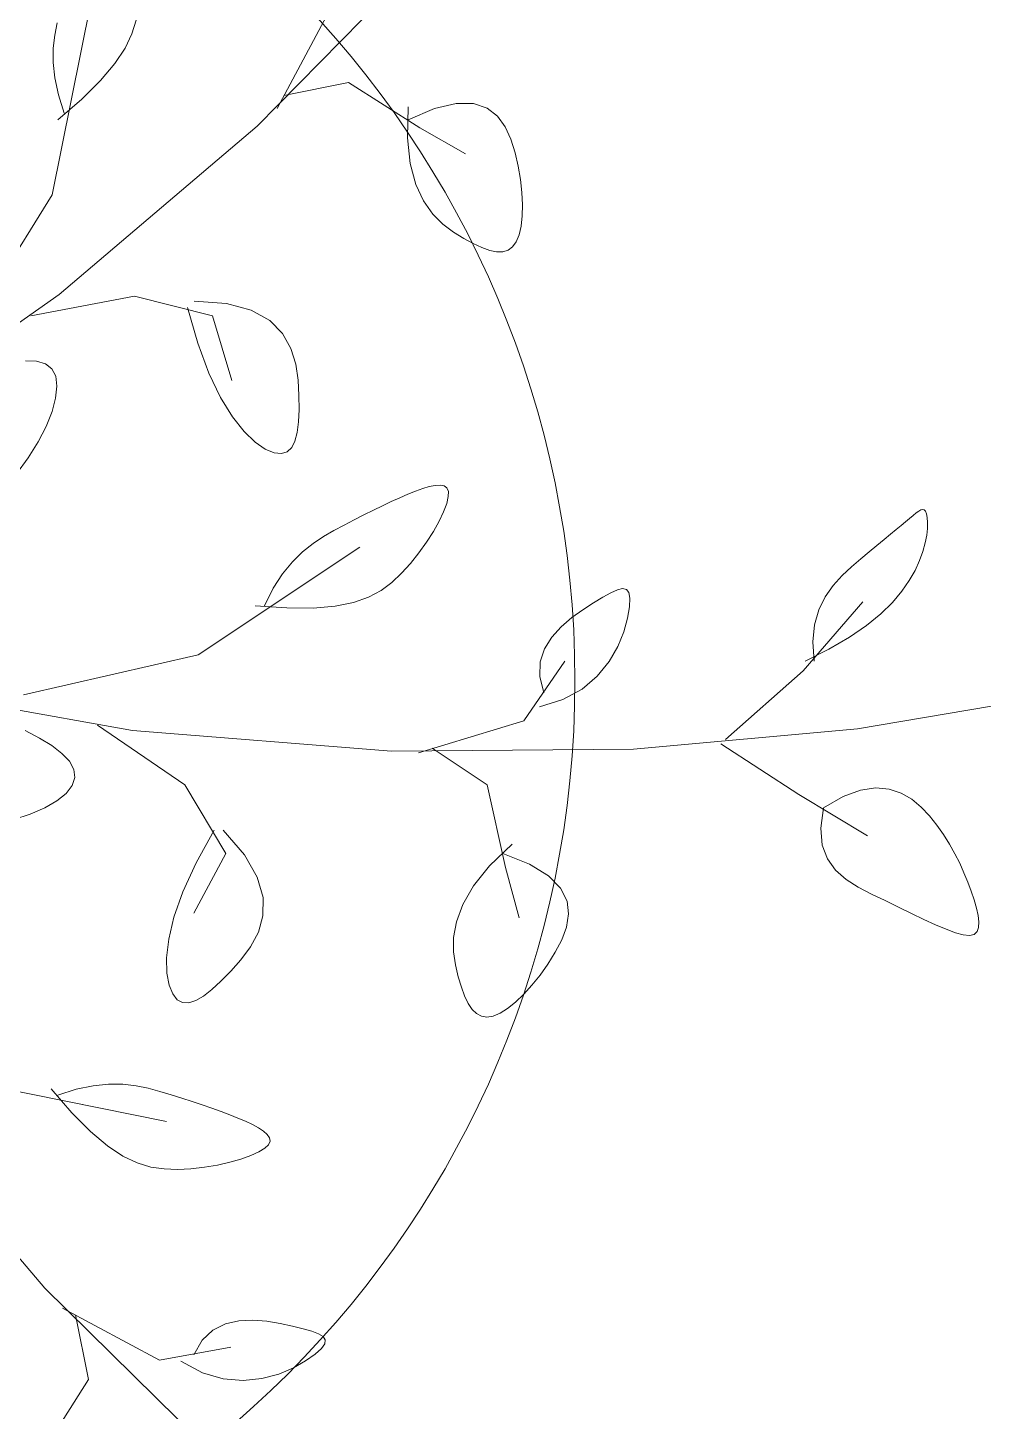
# Model space of a CAD drawing. Header units: centimetres. Extents: x -26724 to 60145, y -23645 to 6771.
# Drawn here: x -10439.46 to -10409.96, y 1967.56 to 2010.27 of the extents above; entities that cross this region are included whole.
import ezdxf

# ---------------------------------------------------------------- set-up
doc = ezdxf.new("R2010")
doc.units = ezdxf.units.CM
doc.linetypes.add('AUSGEZOGEN', pattern=[0])
doc.linetypes.add('PUNKT2_S9', pattern=[0.35, 0.15, -0.1, 0, -0.1])
doc.layers.add('3.IZGLED 2', color=7, linetype='Continuous', lineweight=9, true_color=0x4a4a4a)
doc.layers.add('Moebel', color=252, linetype='PUNKT2_S9', lineweight=13)

# ---------------------------------------------------------------- blocks, each defined once
blk = doc.blocks.new('ggggt')
at = {"layer": 'Moebel', "color": 91, "linetype": 'AUSGEZOGEN', "lineweight": 18, "transparency": 33554687}
for p, q in [((1588.216, 2007.229, 13.5), (1593.455, 2012.56, 13.5)), ((1581.889, 2005.119, 13.5), (1583.065, 2010.991, 13.5)), ((1588.835, 2007.78, 13.5), (1590.437, 2010.779, 13.5)), ((1581.966, 2010.048, 13.5), (1582.043, 2010.428, 13.5)), ((1584.475, 2010.509, 13.5), (1584.348, 2010.087, 13.5)), ((1581.921, 2009.642, 13.5), (1581.966, 2010.048, 13.5)), ((1584.348, 2010.087, 13.5), (1584.136, 2009.642, 13.5)), ((1581.917, 2009.203, 13.5), (1581.921, 2009.642, 13.5)), ((1584.136, 2009.642, 13.5), (1583.82, 2009.165, 13.5)), ((1581.965, 2008.725, 13.5), (1581.917, 2009.203, 13.5)), ((1583.82, 2009.165, 13.5), (1583.381, 2008.644, 13.5)), ((1582.076, 2008.203, 13.5), (1581.965, 2008.725, 13.5)), ((1583.381, 2008.644, 13.5), (1582.801, 2008.07, 13.5)), ((1589.035, 2008.18, 13.5), (1591.038, 2008.58, 13.5)), ((1591.038, 2008.58, 13.5), (1593.24, 2007.18, 13.5)), ((1582.261, 2007.631, 13.5), (1582.076, 2008.203, 13.5)), ((1582.801, 2008.07, 13.5), (1582.061, 2007.431, 13.5)), ((1592.874, 2007.831, 13.5), (1592.857, 2006.872, 13.5)), ((1593.694, 2007.777, 13.5), (1592.874, 2007.431, 13.5)), ((1594.362, 2007.935, 13.5), (1593.694, 2007.777, 13.5)), ((1594.896, 2007.931, 13.5), (1594.362, 2007.935, 13.5)), ((1595.315, 2007.791, 13.5), (1594.896, 2007.931, 13.5)), ((1595.634, 2007.543, 13.5), (1595.315, 2007.791, 13.5)), ((1582.105, 2002.032, 13.5), (1588.216, 2007.229, 13.5)), ((1595.873, 2007.213, 13.5), (1595.634, 2007.543, 13.5)), ((1592.857, 2006.872, 13.5), (1592.943, 2006.08, 13.5)), ((1593.24, 2007.18, 13.5), (1594.642, 2006.381, 13.5)), ((1596.048, 2006.828, 13.5), (1595.873, 2007.213, 13.5)), ((1596.178, 2006.415, 13.5), (1596.048, 2006.828, 13.5)), ((1596.277, 2005.997, 13.5), (1596.178, 2006.415, 13.5)), ((1592.943, 2006.08, 13.5), (1593.114, 2005.438, 13.5)), ((1596.348, 2005.585, 13.5), (1596.277, 2005.997, 13.5)), ((1596.391, 2005.186, 13.5), (1596.348, 2005.585, 13.5)), ((1578.948, 2000.421, 13.5), (1581.889, 2005.119, 13.5)), ((1593.114, 2005.438, 13.5), (1593.352, 2004.924, 13.5)), ((1596.408, 2004.809, 13.5), (1596.391, 2005.186, 13.5)), ((1593.352, 2004.924, 13.5), (1593.637, 2004.519, 13.5)), ((1596.397, 2004.461, 13.5), (1596.408, 2004.809, 13.5)), ((1593.637, 2004.519, 13.5), (1593.951, 2004.204, 13.5)), ((1596.361, 2004.149, 13.5), (1596.397, 2004.461, 13.5)), ((1593.951, 2004.204, 13.5), (1594.276, 2003.96, 13.5)), ((1594.276, 2003.96, 13.5), (1594.593, 2003.766, 13.5)), ((1596.211, 2003.666, 13.5), (1596.299, 2003.882, 13.5)), ((1596.299, 2003.882, 13.5), (1596.361, 2004.149, 13.5)), ((1594.593, 2003.766, 13.5), (1594.886, 2003.607, 13.5)), ((1594.886, 2003.607, 13.5), (1595.153, 2003.483, 13.5)), ((1595.153, 2003.483, 13.5), (1595.394, 2003.397, 13.5)), ((1595.394, 2003.397, 13.5), (1595.609, 2003.354, 13.5)), ((1595.798, 2003.355, 13.5), (1595.961, 2003.405, 13.5)), ((1595.961, 2003.405, 13.5), (1596.099, 2003.508, 13.5)), ((1596.099, 2003.508, 13.5), (1596.211, 2003.666, 13.5)), ((1595.609, 2003.354, 13.5), (1595.798, 2003.355, 13.5)), ((1575.055, 1997.103, 13.5), (1582.105, 2002.032, 13.5)), ((1581.225, 2001.383, 13.5), (1584.429, 2001.983, 13.5)), ((1584.429, 2001.983, 13.5), (1586.832, 2001.383, 13.5)), ((1586.266, 2001.833, 13.5), (1587.266, 2001.758, 13.5)), ((1587.266, 2001.758, 13.5), (1588.034, 2001.549, 13.5)), ((1586.383, 2000.53, 13.5), (1586.066, 2001.634, 13.5)), ((1586.832, 2001.383, 13.5), (1587.433, 1999.384, 13.5)), ((1588.034, 2001.549, 13.5), (1588.601, 2001.232, 13.5)), ((1588.601, 2001.232, 13.5), (1588.998, 2000.832, 13.5)), ((1588.998, 2000.832, 13.5), (1589.256, 2000.375, 13.5)), ((1586.727, 1999.61, 13.5), (1586.383, 2000.53, 13.5)), ((1581.065, 1999.986, 13.5), (1581.403, 1999.977, 13.5)), ((1581.403, 1999.977, 13.5), (1581.677, 1999.899, 13.5)), ((1589.256, 2000.375, 13.5), (1589.406, 1999.887, 13.5)), ((1581.677, 1999.899, 13.5), (1581.876, 1999.745, 13.5)), ((1581.876, 1999.745, 13.5), (1581.994, 1999.511, 13.5)), ((1587.086, 1998.858, 13.5), (1586.727, 1999.61, 13.5)), ((1589.406, 1999.887, 13.5), (1589.478, 1999.393, 13.5)), ((1582.032, 1999.204, 13.5), (1581.993, 1998.836, 13.5)), ((1581.994, 1999.511, 13.5), (1582.032, 1999.204, 13.5)), ((1589.478, 1999.393, 13.5), (1589.503, 1998.918, 13.5)), ((1581.993, 1998.836, 13.5), (1581.882, 1998.42, 13.5)), ((1587.451, 1998.262, 13.5), (1587.086, 1998.858, 13.5)), ((1589.503, 1998.918, 13.5), (1589.507, 1998.486, 13.5)), ((1581.882, 1998.42, 13.5), (1581.701, 1997.967, 13.5)), ((1587.809, 1997.807, 13.5), (1587.451, 1998.262, 13.5)), ((1589.507, 1998.486, 13.5), (1589.491, 1998.103, 13.5)), ((1581.701, 1997.967, 13.5), (1581.455, 1997.489, 13.5)), ((1589.491, 1998.103, 13.5), (1589.451, 1997.777, 13.5)), ((1581.455, 1997.489, 13.5), (1581.148, 1996.998, 13.5)), ((1588.149, 1997.48, 13.5), (1587.809, 1997.807, 13.5)), ((1588.462, 1997.266, 13.5), (1588.149, 1997.48, 13.5)), ((1589.382, 1997.51, 13.5), (1589.281, 1997.31, 13.5)), ((1589.451, 1997.777, 13.5), (1589.382, 1997.51, 13.5)), ((1581.148, 1996.998, 13.5), (1580.782, 1996.504, 13.5)), ((1588.736, 1997.152, 13.5), (1588.462, 1997.266, 13.5)), ((1588.962, 1997.126, 13.5), (1588.736, 1997.152, 13.5)), ((1589.142, 1997.18, 13.5), (1588.962, 1997.126, 13.5)), ((1589.281, 1997.31, 13.5), (1589.142, 1997.18, 13.5)), ((1593.53, 1996.106, 13.5), (1593.712, 1996.144, 13.5)), ((1593.712, 1996.144, 13.5), (1593.866, 1996.154, 13.5)), ((1593.866, 1996.154, 13.5), (1593.989, 1996.129, 13.5)), ((1593.989, 1996.129, 13.5), (1594.075, 1996.065, 13.5)), ((1592.357, 1995.643, 13.5), (1592.618, 1995.761, 13.5)), ((1592.618, 1995.761, 13.5), (1592.867, 1995.868, 13.5)), ((1592.867, 1995.868, 13.5), (1593.103, 1995.963, 13.5)), ((1593.103, 1995.963, 13.5), (1593.325, 1996.044, 13.5)), ((1593.325, 1996.044, 13.5), (1593.53, 1996.106, 13.5)), ((1594.117, 1995.797, 13.5), (1594.066, 1995.586, 13.5)), ((1594.075, 1996.065, 13.5), (1594.119, 1995.956, 13.5)), ((1594.119, 1995.956, 13.5), (1594.117, 1995.797, 13.5)), ((1591.51, 1995.23, 13.5), (1591.803, 1995.376, 13.5)), ((1591.803, 1995.376, 13.5), (1592.085, 1995.514, 13.5)), ((1592.085, 1995.514, 13.5), (1592.357, 1995.643, 13.5)), ((1593.969, 1995.329, 13.5), (1593.83, 1995.038, 13.5)), ((1594.066, 1995.586, 13.5), (1593.969, 1995.329, 13.5)), ((1608.467, 1995.216, 13.5), (1608.56, 1995.292, 13.5)), ((1608.56, 1995.292, 13.5), (1608.64, 1995.352, 13.5)), ((1608.64, 1995.352, 13.5), (1608.707, 1995.39, 13.5)), ((1608.707, 1995.39, 13.5), (1608.764, 1995.403, 13.5)), ((1608.764, 1995.403, 13.5), (1608.81, 1995.389, 13.5)), ((1608.81, 1995.389, 13.5), (1608.848, 1995.345, 13.5)), ((1608.848, 1995.345, 13.5), (1608.878, 1995.266, 13.5)), ((1590.582, 1994.748, 13.5), (1590.899, 1994.916, 13.5)), ((1590.899, 1994.916, 13.5), (1591.209, 1995.076, 13.5)), ((1591.209, 1995.076, 13.5), (1591.51, 1995.23, 13.5)), ((1593.83, 1995.038, 13.5), (1593.654, 1994.723, 13.5)), ((1607.94, 1994.777, 13.5), (1608.097, 1994.906, 13.5)), ((1608.097, 1994.906, 13.5), (1608.237, 1995.022, 13.5)), ((1608.237, 1995.022, 13.5), (1608.36, 1995.125, 13.5)), ((1608.36, 1995.125, 13.5), (1608.467, 1995.216, 13.5)), ((1608.878, 1995.266, 13.5), (1608.901, 1995.15, 13.5)), ((1608.901, 1995.15, 13.5), (1608.913, 1995, 13.5)), ((1608.913, 1995, 13.5), (1608.91, 1994.817, 13.5)), ((1589.939, 1994.348, 13.5), (1590.261, 1994.562, 13.5)), ((1590.261, 1994.562, 13.5), (1590.582, 1994.748, 13.5)), ((1593.654, 1994.723, 13.5), (1593.445, 1994.394, 13.5)), ((1607.352, 1994.293, 13.5), (1607.569, 1994.472, 13.5)), ((1607.569, 1994.472, 13.5), (1607.765, 1994.633, 13.5)), ((1607.765, 1994.633, 13.5), (1607.94, 1994.777, 13.5)), ((1608.888, 1994.605, 13.5), (1608.842, 1994.367, 13.5)), ((1608.91, 1994.817, 13.5), (1608.888, 1994.605, 13.5)), ((1586.398, 1990.917, 13.5), (1591.382, 1994.237, 13.5)), ((1589.306, 1993.785, 13.5), (1589.619, 1994.093, 13.5)), ((1589.619, 1994.093, 13.5), (1589.939, 1994.348, 13.5)), ((1593.208, 1994.062, 13.5), (1592.948, 1993.737, 13.5)), ((1593.445, 1994.394, 13.5), (1593.208, 1994.062, 13.5)), ((1606.852, 1993.876, 13.5), (1607.113, 1994.095, 13.5)), ((1607.113, 1994.095, 13.5), (1607.352, 1994.293, 13.5)), ((1608.77, 1994.105, 13.5), (1608.666, 1993.822, 13.5)), ((1608.842, 1994.367, 13.5), (1608.77, 1994.105, 13.5)), ((1589.002, 1993.413, 13.5), (1589.306, 1993.785, 13.5)), ((1592.948, 1993.737, 13.5), (1592.669, 1993.429, 13.5)), ((1606.279, 1993.363, 13.5), (1606.568, 1993.634, 13.5)), ((1606.568, 1993.634, 13.5), (1606.852, 1993.876, 13.5)), ((1608.666, 1993.822, 13.5), (1608.526, 1993.521, 13.5)), ((1588.712, 1992.966, 13.5), (1589.002, 1993.413, 13.5)), ((1592.371, 1993.147, 13.5), (1592.039, 1992.9, 13.5)), ((1592.669, 1993.429, 13.5), (1592.371, 1993.147, 13.5)), ((1606.001, 1993.055, 13.5), (1606.279, 1993.363, 13.5)), ((1608.346, 1993.204, 13.5), (1608.115, 1992.874, 13.5)), ((1608.526, 1993.521, 13.5), (1608.346, 1993.204, 13.5)), ((1588.437, 1992.43, 13.5), (1588.712, 1992.966, 13.5)), ((1592.039, 1992.9, 13.5), (1591.65, 1992.691, 13.5)), ((1598.888, 1992.693, 13.5), (1599.134, 1992.832, 13.5)), ((1599.134, 1992.832, 13.5), (1599.338, 1992.923, 13.5)), ((1599.338, 1992.923, 13.5), (1599.499, 1992.96, 13.5)), ((1599.499, 1992.96, 13.5), (1599.616, 1992.934, 13.5)), ((1599.616, 1992.934, 13.5), (1599.691, 1992.836, 13.5)), ((1599.691, 1992.836, 13.5), (1599.721, 1992.66, 13.5)), ((1605.553, 1992.302, 13.5), (1605.753, 1992.704, 13.5)), ((1605.753, 1992.704, 13.5), (1606.001, 1993.055, 13.5)), ((1608.115, 1992.874, 13.5), (1607.826, 1992.532, 13.5)), ((1589.13, 1992.359, 13.5), (1588.154, 1992.43, 13.5)), ((1589.946, 1992.355, 13.5), (1589.13, 1992.359, 13.5)), ((1590.625, 1992.413, 13.5), (1589.946, 1992.355, 13.5)), ((1591.186, 1992.526, 13.5), (1590.625, 1992.413, 13.5)), ((1591.65, 1992.691, 13.5), (1591.186, 1992.526, 13.5)), ((1597.933, 1992.062, 13.5), (1598.274, 1992.306, 13.5)), ((1598.274, 1992.306, 13.5), (1598.6, 1992.516, 13.5)), ((1598.6, 1992.516, 13.5), (1598.888, 1992.693, 13.5)), ((1599.708, 1992.397, 13.5), (1599.649, 1992.045, 13.5)), ((1599.721, 1992.66, 13.5), (1599.708, 1992.397, 13.5)), ((1605.073, 1990.424, 13.5), (1606.911, 1992.544, 13.5)), ((1605.418, 1991.842, 13.5), (1605.553, 1992.302, 13.5)), ((1607.826, 1992.532, 13.5), (1607.466, 1992.181, 13.5)), ((1597.604, 1991.781, 13.5), (1597.933, 1992.062, 13.5)), ((1599.649, 1992.045, 13.5), (1599.533, 1991.626, 13.5)), ((1607.466, 1992.181, 13.5), (1607.027, 1991.822, 13.5)), ((1597.087, 1991.1, 13.5), (1597.313, 1991.462, 13.5)), ((1597.313, 1991.462, 13.5), (1597.604, 1991.781, 13.5)), ((1599.533, 1991.626, 13.5), (1599.347, 1991.169, 13.5)), ((1605.366, 1991.316, 13.5), (1605.418, 1991.842, 13.5)), ((1606.498, 1991.457, 13.5), (1605.87, 1991.088, 13.5)), ((1607.027, 1991.822, 13.5), (1606.498, 1991.457, 13.5)), ((1596.954, 1990.693, 13.5), (1597.087, 1991.1, 13.5)), ((1599.347, 1991.169, 13.5), (1599.079, 1990.703, 13.5)), ((1605.87, 1991.088, 13.5), (1605.133, 1990.718, 13.5)), ((1605.416, 1990.718, 13.5), (1605.366, 1991.316, 13.5)), ((1580.997, 1989.675, 13.5), (1586.398, 1990.917, 13.5)), ((1596.445, 1988.875, 13.5), (1597.716, 1990.713, 13.5)), ((1596.939, 1990.239, 13.5), (1596.954, 1990.693, 13.5)), ((1599.079, 1990.703, 13.5), (1598.716, 1990.255, 13.5)), ((1597.07, 1989.735, 13.5), (1596.939, 1990.239, 13.5)), ((1598.716, 1990.255, 13.5), (1598.245, 1989.855, 13.5)), ((1602.67, 1988.304, 13.5), (1605.073, 1990.424, 13.5)), ((1575.898, 1990.081, 13.5), (1584.368, 1988.582, 13.5)), ((1598.245, 1989.855, 13.5), (1597.653, 1989.53, 13.5)), ((1597.653, 1989.53, 13.5), (1596.929, 1989.31, 13.5)), ((1606.745, 1988.633, 13.5), (1613.035, 1989.694, 13.5)), ((1593.192, 1987.887, 13.5), (1596.445, 1988.875, 13.5)), ((1581.053, 1988.572, 13.5), (1581.491, 1988.345, 13.5)), ((1583.288, 1988.745, 13.5), (1585.977, 1986.903, 13.5)), ((1584.368, 1988.582, 13.5), (1592.364, 1987.935, 13.5)), ((1599.839, 1988, 13.5), (1606.745, 1988.633, 13.5)), ((1581.491, 1988.345, 13.5), (1581.873, 1988.111, 13.5)), ((1581.873, 1988.111, 13.5), (1582.187, 1987.87, 13.5)), ((1593.616, 1988.028, 13.5), (1595.315, 1986.895, 13.5)), ((1602.529, 1988.162, 13.5), (1604.935, 1986.604, 13.5)), ((1582.187, 1987.87, 13.5), (1582.419, 1987.625, 13.5)), ((1582.419, 1987.625, 13.5), (1582.557, 1987.376, 13.5)), ((1592.364, 1987.935, 13.5), (1599.839, 1988, 13.5)), ((1582.557, 1987.376, 13.5), (1582.59, 1987.126, 13.5)), ((1582.507, 1986.877, 13.5), (1582.317, 1986.633, 13.5)), ((1582.59, 1987.126, 13.5), (1582.507, 1986.877, 13.5)), ((1585.977, 1986.903, 13.5), (1587.252, 1984.78, 13.5)), ((1595.315, 1986.895, 13.5), (1595.883, 1984.348, 13.5)), ((1606.304, 1986.535, 13.5), (1606.838, 1986.733, 13.5)), ((1606.838, 1986.733, 13.5), (1607.311, 1986.804, 13.5)), ((1607.311, 1986.804, 13.5), (1607.729, 1986.768, 13.5)), ((1607.729, 1986.768, 13.5), (1608.097, 1986.644, 13.5)), ((1582.03, 1986.401, 13.5), (1581.657, 1986.186, 13.5)), ((1582.317, 1986.633, 13.5), (1582.03, 1986.401, 13.5)), ((1604.935, 1986.604, 13.5), (1607.058, 1985.329, 13.5)), ((1605.703, 1986.19, 13.5), (1606.304, 1986.535, 13.5)), ((1608.097, 1986.644, 13.5), (1608.423, 1986.452, 13.5)), ((1608.423, 1986.452, 13.5), (1608.712, 1986.211, 13.5)), ((1581.209, 1985.993, 13.5), (1580.697, 1985.829, 13.5)), ((1581.657, 1986.186, 13.5), (1581.209, 1985.993, 13.5)), ((1605.617, 1985.561, 13.5), (1605.703, 1986.19, 13.5)), ((1605.703, 1986.19, 13.5), (1605.703, 1986.19, 13.5)), ((1608.712, 1986.211, 13.5), (1608.969, 1985.94, 13.5)), ((1608.969, 1985.94, 13.5), (1609.2, 1985.657, 13.5)), ((1586.331, 1984.495, 13.5), (1586.887, 1985.499, 13.5)), ((1587.17, 1985.499, 13.5), (1587.824, 1984.738, 13.5)), ((1605.664, 1985.041, 13.5), (1605.617, 1985.561, 13.5)), ((1609.2, 1985.657, 13.5), (1609.407, 1985.366, 13.5)), ((1596.083, 1985.067, 13.5), (1595.393, 1984.401, 13.5)), ((1605.823, 1984.615, 13.5), (1605.664, 1985.041, 13.5)), ((1609.407, 1985.366, 13.5), (1609.593, 1985.071, 13.5)), ((1609.593, 1985.071, 13.5), (1609.758, 1984.774, 13.5)), ((1587.252, 1984.78, 13.5), (1586.264, 1982.942, 13.5)), ((1587.824, 1984.738, 13.5), (1588.219, 1984.047, 13.5)), ((1596.625, 1984.45, 13.5), (1595.801, 1984.784, 13.5)), ((1606.074, 1984.267, 13.5), (1605.823, 1984.615, 13.5)), ((1609.758, 1984.774, 13.5), (1609.905, 1984.477, 13.5)), ((1585.924, 1983.601, 13.5), (1586.331, 1984.495, 13.5)), ((1595.393, 1984.401, 13.5), (1594.895, 1983.78, 13.5)), ((1595.883, 1984.348, 13.5), (1596.308, 1982.791, 13.5)), ((1597.209, 1984.089, 13.5), (1596.625, 1984.45, 13.5)), ((1606.398, 1983.98, 13.5), (1606.074, 1984.267, 13.5)), ((1609.905, 1984.477, 13.5), (1610.036, 1984.183, 13.5)), ((1610.036, 1984.183, 13.5), (1610.152, 1983.896, 13.5)), ((1588.219, 1984.047, 13.5), (1588.396, 1983.422, 13.5)), ((1594.895, 1983.78, 13.5), (1594.561, 1983.205, 13.5)), ((1597.584, 1983.708, 13.5), (1597.209, 1984.089, 13.5)), ((1606.774, 1983.737, 13.5), (1606.398, 1983.98, 13.5)), ((1607.183, 1983.524, 13.5), (1606.774, 1983.737, 13.5)), ((1610.152, 1983.896, 13.5), (1610.256, 1983.616, 13.5)), ((1585.647, 1982.815, 13.5), (1585.924, 1983.601, 13.5)), ((1588.396, 1983.422, 13.5), (1588.394, 1982.858, 13.5)), ((1597.781, 1983.313, 13.5), (1597.584, 1983.708, 13.5)), ((1597.832, 1982.912, 13.5), (1597.781, 1983.313, 13.5)), ((1607.603, 1983.324, 13.5), (1607.183, 1983.524, 13.5)), ((1608.019, 1983.124, 13.5), (1607.603, 1983.324, 13.5)), ((1610.256, 1983.616, 13.5), (1610.347, 1983.349, 13.5)), ((1610.347, 1983.349, 13.5), (1610.421, 1983.097, 13.5)), ((1594.561, 1983.205, 13.5), (1594.366, 1982.674, 13.5)), ((1597.767, 1982.509, 13.5), (1597.832, 1982.912, 13.5)), ((1608.42, 1982.928, 13.5), (1608.019, 1983.124, 13.5)), ((1608.802, 1982.744, 13.5), (1608.42, 1982.928, 13.5)), ((1610.421, 1983.097, 13.5), (1610.474, 1982.868, 13.5)), ((1585.483, 1982.136, 13.5), (1585.647, 1982.815, 13.5)), ((1588.394, 1982.858, 13.5), (1588.253, 1982.353, 13.5)), ((1594.366, 1982.674, 13.5), (1594.281, 1982.186, 13.5)), ((1597.619, 1982.113, 13.5), (1597.767, 1982.509, 13.5)), ((1609.159, 1982.578, 13.5), (1608.802, 1982.744, 13.5)), ((1609.484, 1982.439, 13.5), (1609.159, 1982.578, 13.5)), ((1610.49, 1982.499, 13.5), (1610.443, 1982.369, 13.5)), ((1610.474, 1982.868, 13.5), (1610.498, 1982.667, 13.5)), ((1610.498, 1982.667, 13.5), (1610.49, 1982.499, 13.5)), ((1585.414, 1981.561, 13.5), (1585.483, 1982.136, 13.5)), ((1588.253, 1982.353, 13.5), (1588.014, 1981.902, 13.5)), ((1594.281, 1982.186, 13.5), (1594.281, 1981.741, 13.5)), ((1597.418, 1981.729, 13.5), (1597.619, 1982.113, 13.5)), ((1609.771, 1982.332, 13.5), (1609.484, 1982.439, 13.5)), ((1610.015, 1982.267, 13.5), (1609.771, 1982.332, 13.5)), ((1610.21, 1982.249, 13.5), (1610.015, 1982.267, 13.5)), ((1610.351, 1982.284, 13.5), (1610.21, 1982.249, 13.5)), ((1610.443, 1982.369, 13.5), (1610.351, 1982.284, 13.5)), ((1588.014, 1981.902, 13.5), (1587.715, 1981.502, 13.5)), ((1594.281, 1981.741, 13.5), (1594.338, 1981.338, 13.5)), ((1597.193, 1981.364, 13.5), (1597.418, 1981.729, 13.5)), ((1585.424, 1981.089, 13.5), (1585.414, 1981.561, 13.5)), ((1587.715, 1981.502, 13.5), (1587.398, 1981.148, 13.5)), ((1594.338, 1981.338, 13.5), (1594.425, 1980.977, 13.5)), ((1596.951, 1981.022, 13.5), (1597.193, 1981.364, 13.5)), ((1585.494, 1980.716, 13.5), (1585.424, 1981.089, 13.5)), ((1587.095, 1980.84, 13.5), (1586.813, 1980.581, 13.5)), ((1587.398, 1981.148, 13.5), (1587.095, 1980.84, 13.5)), ((1594.425, 1980.977, 13.5), (1594.52, 1980.658, 13.5)), ((1596.7, 1980.71, 13.5), (1596.951, 1981.022, 13.5)), ((1585.606, 1980.443, 13.5), (1585.494, 1980.716, 13.5)), ((1585.747, 1980.264, 13.5), (1585.606, 1980.443, 13.5)), ((1586.554, 1980.378, 13.5), (1586.317, 1980.239, 13.5)), ((1586.813, 1980.581, 13.5), (1586.554, 1980.378, 13.5)), ((1594.52, 1980.658, 13.5), (1594.621, 1980.381, 13.5)), ((1594.621, 1980.381, 13.5), (1594.731, 1980.15, 13.5)), ((1596.192, 1980.193, 13.5), (1596.445, 1980.432, 13.5)), ((1596.445, 1980.432, 13.5), (1596.7, 1980.71, 13.5)), ((1585.913, 1980.175, 13.5), (1585.747, 1980.264, 13.5)), ((1586.103, 1980.169, 13.5), (1585.913, 1980.175, 13.5)), ((1586.317, 1980.239, 13.5), (1586.103, 1980.169, 13.5)), ((1594.731, 1980.15, 13.5), (1594.851, 1979.967, 13.5)), ((1594.851, 1979.967, 13.5), (1594.986, 1979.835, 13.5)), ((1595.713, 1979.853, 13.5), (1595.946, 1979.998, 13.5)), ((1595.946, 1979.998, 13.5), (1596.192, 1980.193, 13.5)), ((1594.986, 1979.835, 13.5), (1595.137, 1979.755, 13.5)), ((1595.137, 1979.755, 13.5), (1595.307, 1979.73, 13.5)), ((1595.307, 1979.73, 13.5), (1595.498, 1979.762, 13.5)), ((1595.498, 1979.762, 13.5), (1595.713, 1979.853, 13.5)), ((1576.458, 1977.47, 13.5), (1581.655, 1971.359, 13.5)), ((1579.545, 1977.686, 13.5), (1585.417, 1976.51, 13.5)), ((1582.496, 1976.774, 13.5), (1581.857, 1977.514, 13.5)), ((1582.057, 1977.314, 13.5), (1582.629, 1977.499, 13.5)), ((1582.629, 1977.499, 13.5), (1583.151, 1977.61, 13.5)), ((1583.151, 1977.61, 13.5), (1583.629, 1977.658, 13.5)), ((1583.629, 1977.658, 13.5), (1584.068, 1977.654, 13.5)), ((1584.068, 1977.654, 13.5), (1584.474, 1977.609, 13.5)), ((1584.474, 1977.609, 13.5), (1584.854, 1977.532, 13.5)), ((1584.854, 1977.532, 13.5), (1585.212, 1977.436, 13.5)), ((1585.212, 1977.436, 13.5), (1585.555, 1977.331, 13.5)), ((1585.555, 1977.331, 13.5), (1585.887, 1977.225, 13.5)), ((1585.887, 1977.225, 13.5), (1586.209, 1977.121, 13.5)), ((1586.209, 1977.121, 13.5), (1586.519, 1977.018, 13.5)), ((1586.519, 1977.018, 13.5), (1586.817, 1976.916, 13.5)), ((1586.817, 1976.916, 13.5), (1587.1, 1976.814, 13.5)), ((1583.07, 1976.194, 13.5), (1582.496, 1976.774, 13.5)), ((1587.1, 1976.814, 13.5), (1587.368, 1976.714, 13.5)), ((1587.368, 1976.714, 13.5), (1587.62, 1976.613, 13.5)), ((1587.62, 1976.613, 13.5), (1587.854, 1976.513, 13.5)), ((1587.854, 1976.513, 13.5), (1588.068, 1976.413, 13.5)), ((1583.591, 1975.755, 13.5), (1583.07, 1976.194, 13.5)), ((1588.068, 1976.413, 13.5), (1588.257, 1976.312, 13.5)), ((1588.257, 1976.312, 13.5), (1588.412, 1976.211, 13.5)), ((1588.412, 1976.211, 13.5), (1588.528, 1976.109, 13.5)), ((1588.528, 1976.109, 13.5), (1588.598, 1976.004, 13.5)), ((1584.068, 1975.439, 13.5), (1583.591, 1975.755, 13.5)), ((1588.453, 1975.679, 13.5), (1588.268, 1975.565, 13.5)), ((1588.567, 1975.79, 13.5), (1588.453, 1975.679, 13.5)), ((1588.613, 1975.898, 13.5), (1588.567, 1975.79, 13.5)), ((1588.598, 1976.004, 13.5), (1588.613, 1975.898, 13.5)), ((1584.513, 1975.227, 13.5), (1584.068, 1975.439, 13.5)), ((1584.935, 1975.1, 13.5), (1584.513, 1975.227, 13.5)), ((1587.366, 1975.247, 13.5), (1586.986, 1975.162, 13.5)), ((1587.714, 1975.345, 13.5), (1587.366, 1975.247, 13.5)), ((1588.018, 1975.453, 13.5), (1587.714, 1975.345, 13.5)), ((1588.268, 1975.565, 13.5), (1588.018, 1975.453, 13.5)), ((1585.345, 1975.04, 13.5), (1584.935, 1975.1, 13.5)), ((1585.755, 1975.028, 13.5), (1585.345, 1975.04, 13.5)), ((1586.17, 1975.048, 13.5), (1585.755, 1975.028, 13.5)), ((1586.584, 1975.094, 13.5), (1586.17, 1975.048, 13.5)), ((1586.986, 1975.162, 13.5), (1586.584, 1975.094, 13.5)), ((1581.655, 1971.359, 13.5), (1586.986, 1966.12, 13.5)), ((1582.206, 1970.74, 13.5), (1585.204, 1969.138, 13.5)), ((1582.606, 1970.54, 13.5), (1583.006, 1968.537, 13.5)), ((1586.519, 1969.754, 13.5), (1586.85, 1970.064, 13.5)), ((1586.85, 1970.064, 13.5), (1587.232, 1970.257, 13.5)), ((1587.232, 1970.257, 13.5), (1587.648, 1970.353, 13.5)), ((1587.648, 1970.353, 13.5), (1588.079, 1970.374, 13.5)), ((1588.079, 1970.374, 13.5), (1588.51, 1970.339, 13.5)), ((1588.51, 1970.339, 13.5), (1588.924, 1970.27, 13.5)), ((1588.924, 1970.27, 13.5), (1589.303, 1970.189, 13.5)), ((1589.303, 1970.189, 13.5), (1589.632, 1970.11, 13.5)), ((1589.632, 1970.11, 13.5), (1589.904, 1970.034, 13.5)), ((1586.255, 1969.304, 13.5), (1586.519, 1969.754, 13.5)), ((1589.904, 1970.034, 13.5), (1590.113, 1969.955, 13.5)), ((1590.113, 1969.955, 13.5), (1590.253, 1969.867, 13.5)), ((1590.301, 1969.644, 13.5), (1590.198, 1969.498, 13.5)), ((1590.253, 1969.867, 13.5), (1590.317, 1969.766, 13.5)), ((1590.317, 1969.766, 13.5), (1590.301, 1969.644, 13.5)), ((1585.204, 1969.138, 13.5), (1587.403, 1969.539, 13.5)), ((1590.003, 1969.321, 13.5), (1589.712, 1969.114, 13.5)), ((1590.198, 1969.498, 13.5), (1590.003, 1969.321, 13.5)), ((1586.523, 1968.747, 13.5), (1585.855, 1969.104, 13.5)), ((1589.334, 1968.9, 13.5), (1588.879, 1968.708, 13.5)), ((1589.712, 1969.114, 13.5), (1589.334, 1968.9, 13.5)), ((1583.006, 1968.537, 13.5), (1581.606, 1966.335, 13.5)), ((1587.17, 1968.558, 13.5), (1586.523, 1968.747, 13.5)), ((1587.786, 1968.508, 13.5), (1587.17, 1968.558, 13.5)), ((1588.36, 1968.568, 13.5), (1587.786, 1968.508, 13.5)), ((1588.879, 1968.708, 13.5), (1588.36, 1968.568, 13.5))]:
    blk.add_line(p, q, dxfattribs=at)
blk.add_circle((1567.746, 1990.122, 13.5), 30.281, dxfattribs=at)

msp = doc.modelspace()

# ---------------------------------------------------------------- linework, layer by layer
at = {"layer": '3.IZGLED 2', "transparency": 33554687}
msp.add_circle((-10452.709, 1990.122, 13.5), 75, dxfattribs=at)

# ---------------------------------------------------------------- block references
at = {"layer": '3.IZGLED 2'}
msp.add_blockref('ggggt', (-12020.593, 0), dxfattribs=at)

doc.saveas('drawing.dxf')
